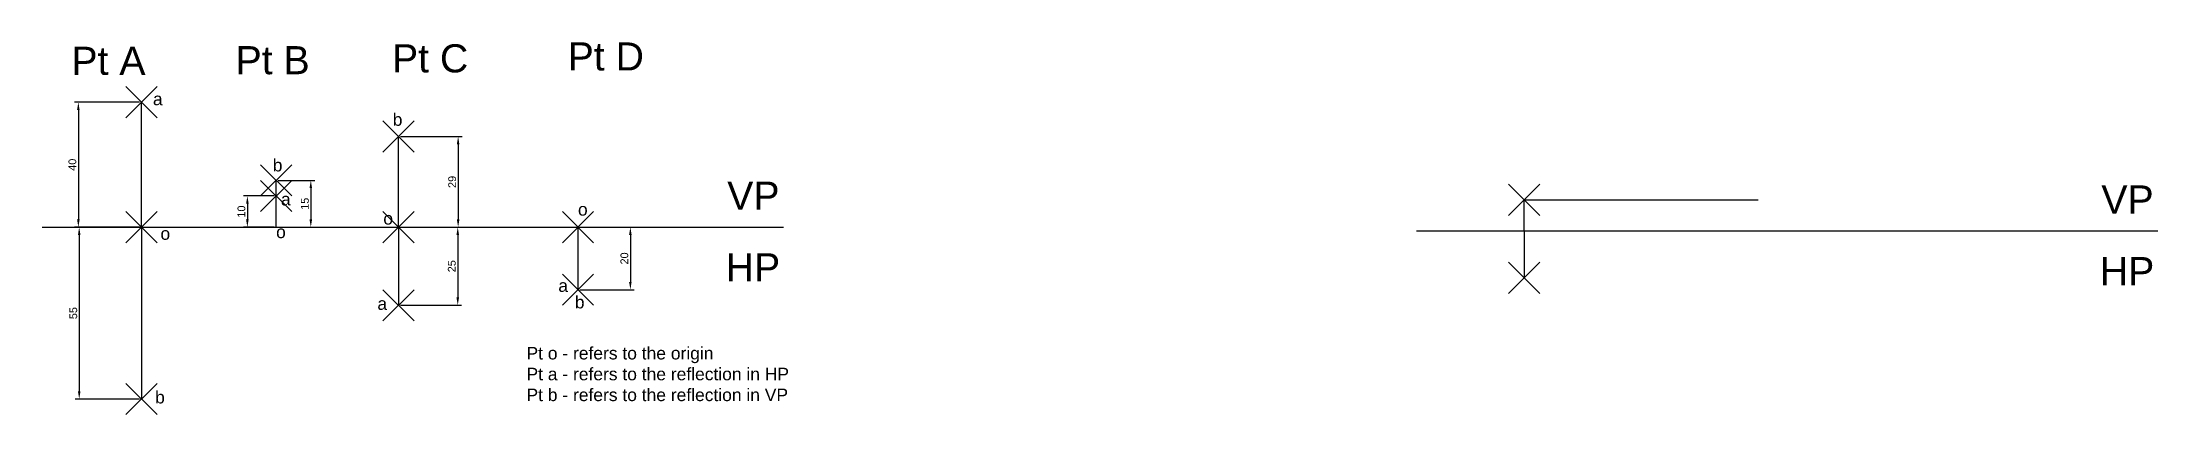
# Model space of a CAD drawing. Header units: millimetres. Extents: x 360 to 1038, y 140 to 259.
import ezdxf

# ---------------------------------------------------------------- set-up
doc = ezdxf.new("R2010")
doc.units = ezdxf.units.MM
doc.header["$PDMODE"] = 3
doc.header["$PDSIZE"] = 5
doc.styles.get("Standard").update_dxf_attribs({"font": 'arial.ttf'})
doc.dimstyles.new('ISO-25', dxfattribs={"dimtxt": 2.5, "dimasz": 2.5, "dimexe": 1.25, "dimexo": 0.625, "dimtad": 1, "dimtxsty": 'Standard', "dimcen": 2.5, "dimadec": 0, "dimazin": 0, "dimtfac": 1, "dimtmove": 0, "dimatfit": 3, "dimfxl": 1, "dimarcsym": 0})

# ---------------------------------------------------------------- blocks, each defined once
blk = doc.blocks.new('*D3')
at = {"color": 0, "lineweight": -2, "transparency": 16777216}
for p, q in [((390.72, 239.98), (369.85, 239.98)), ((371.1, 237.48), (371.1, 202.48)), ((390.72, 199.98), (369.85, 199.98))]:
    blk.add_line(p, q, dxfattribs=at)
at = {"color": 0, "transparency": 16777216}
for points in [[(370.68, 237.48), (371.51, 237.48), (371.1, 239.98)], [(370.68, 202.48), (371.51, 202.48), (371.1, 199.98)]]:
    blk.add_solid(points, dxfattribs=at)
at = {"layer": 'Defpoints', "color": 0, "transparency": 16777216}
for p in [(391.34, 239.98), (371.1, 199.98), (391.34, 199.98)]:
    blk.add_point(p, dxfattribs=at)
at = {"color": 0, "transparency": 16777216, "insert": (369.19, 219.98), "char_height": 2.5, "attachment_point": 5, "rotation": 90}
blk.add_mtext('40', dxfattribs=at)
blk = doc.blocks.new('*D4')
at = {"color": 0, "lineweight": -2, "transparency": 16777216}
for p, q in [((390.72, 199.98), (370.12, 199.98)), ((371.37, 197.48), (371.37, 147.48)), ((390.72, 144.98), (370.12, 144.98))]:
    blk.add_line(p, q, dxfattribs=at)
at = {"color": 0, "transparency": 16777216}
for points in [[(370.96, 197.48), (371.79, 197.48), (371.37, 199.98)], [(370.96, 147.48), (371.79, 147.48), (371.37, 144.98)]]:
    blk.add_solid(points, dxfattribs=at)
at = {"layer": 'Defpoints', "color": 0, "transparency": 16777216}
for p in [(391.34, 199.98), (371.37, 144.98), (391.34, 144.98)]:
    blk.add_point(p, dxfattribs=at)
at = {"color": 0, "transparency": 16777216, "insert": (369.48, 172.48), "char_height": 2.5, "attachment_point": 5, "rotation": 90}
blk.add_mtext('55', dxfattribs=at)
blk = doc.blocks.new('*D6')
at = {"color": 0, "lineweight": -2, "transparency": 16777216}
for p, q in [((433.91, 209.98), (424.03, 209.98)), ((425.28, 207.48), (425.28, 202.48)), ((433.91, 199.98), (424.03, 199.98))]:
    blk.add_line(p, q, dxfattribs=at)
at = {"color": 0, "transparency": 16777216}
for points in [[(424.87, 207.48), (425.7, 207.48), (425.28, 209.98)], [(424.87, 202.48), (425.7, 202.48), (425.28, 199.98)]]:
    blk.add_solid(points, dxfattribs=at)
at = {"layer": 'Defpoints', "color": 0, "transparency": 16777216}
for p in [(434.54, 209.98), (425.28, 199.98), (434.54, 199.98)]:
    blk.add_point(p, dxfattribs=at)
at = {"color": 0, "transparency": 16777216, "insert": (423.38, 204.98), "char_height": 2.5, "attachment_point": 5, "rotation": 90}
blk.add_mtext('10', dxfattribs=at)
blk = doc.blocks.new('*D7')
at = {"color": 0, "lineweight": -2, "transparency": 16777216}
for p, q in [((435.16, 214.98), (446.87, 214.98)), ((445.62, 212.48), (445.62, 202.48)), ((435.16, 199.98), (446.87, 199.98))]:
    blk.add_line(p, q, dxfattribs=at)
at = {"color": 0, "transparency": 16777216}
for points in [[(445.2, 212.48), (446.03, 212.48), (445.62, 214.98)], [(445.2, 202.48), (446.03, 202.48), (445.62, 199.98)]]:
    blk.add_solid(points, dxfattribs=at)
at = {"layer": 'Defpoints', "color": 0, "transparency": 16777216}
for p in [(434.54, 214.98), (434.54, 199.98), (445.62, 199.98)]:
    blk.add_point(p, dxfattribs=at)
at = {"color": 0, "transparency": 16777216, "insert": (443.72, 207.48), "char_height": 2.5, "attachment_point": 5, "rotation": 90}
blk.add_mtext('15', dxfattribs=at)
blk = doc.blocks.new('*D9')
at = {"color": 0, "lineweight": -2, "transparency": 16777216}
for p, q in [((474.35, 228.98), (494.1, 228.98)), ((492.85, 226.48), (492.85, 202.48)), ((474.35, 199.98), (494.1, 199.98))]:
    blk.add_line(p, q, dxfattribs=at)
at = {"color": 0, "transparency": 16777216}
for points in [[(492.43, 226.48), (493.26, 226.48), (492.85, 228.98)], [(492.43, 202.48), (493.26, 202.48), (492.85, 199.98)]]:
    blk.add_solid(points, dxfattribs=at)
at = {"layer": 'Defpoints', "color": 0, "transparency": 16777216}
for p in [(473.72, 228.98), (473.72, 199.98), (492.85, 199.98)]:
    blk.add_point(p, dxfattribs=at)
at = {"color": 0, "transparency": 16777216, "insert": (490.95, 214.48), "char_height": 2.5, "attachment_point": 5, "rotation": 90}
blk.add_mtext('29', dxfattribs=at)
blk = doc.blocks.new('*D10')
at = {"color": 0, "lineweight": -2, "transparency": 16777216}
for p, q in [((474.35, 199.98), (493.97, 199.98)), ((492.72, 197.48), (492.72, 177.48)), ((474.35, 174.98), (493.97, 174.98))]:
    blk.add_line(p, q, dxfattribs=at)
at = {"color": 0, "transparency": 16777216}
for points in [[(492.31, 197.48), (493.14, 197.48), (492.72, 199.98)], [(492.31, 177.48), (493.14, 177.48), (492.72, 174.98)]]:
    blk.add_solid(points, dxfattribs=at)
at = {"layer": 'Defpoints', "color": 0, "transparency": 16777216}
for p in [(473.72, 199.98), (473.72, 174.98), (492.72, 174.98)]:
    blk.add_point(p, dxfattribs=at)
at = {"color": 0, "transparency": 16777216, "insert": (490.82, 187.48), "char_height": 2.5, "attachment_point": 5, "rotation": 90}
blk.add_mtext('25', dxfattribs=at)
blk = doc.blocks.new('*D12')
at = {"color": 0, "lineweight": -2, "transparency": 16777216}
for p, q in [((531.88, 199.98), (549.31, 199.98)), ((548.06, 197.48), (548.06, 182.48)), ((531.88, 179.98), (549.31, 179.98))]:
    blk.add_line(p, q, dxfattribs=at)
at = {"color": 0, "transparency": 16777216}
for points in [[(547.64, 197.48), (548.47, 197.48), (548.06, 199.98)], [(547.64, 182.48), (548.47, 182.48), (548.06, 179.98)]]:
    blk.add_solid(points, dxfattribs=at)
at = {"layer": 'Defpoints', "color": 0, "transparency": 16777216}
for p in [(531.26, 199.98), (531.26, 179.98), (548.06, 179.98)]:
    blk.add_point(p, dxfattribs=at)
at = {"color": 0, "transparency": 16777216, "insert": (546.15, 189.98), "char_height": 2.5, "attachment_point": 5, "rotation": 90}
blk.add_mtext('20', dxfattribs=at)

msp = doc.modelspace()

# ---------------------------------------------------------------- linework, layer by layer
for p, q in [((391.344, 199.981), (391.344, 239.981)), ((473.721, 199.981), (473.721, 228.981)), ((434.536, 199.981), (434.536, 214.981)), ((434.536, 199.981), (434.536, 209.981)), ((834.59, 198.767), (834.59, 208.767)), ((834.59, 208.767), (909.59, 208.767)), ((359.543, 199.981), (597.169, 199.981)), ((391.344, 199.981), (391.344, 144.981)), ((473.721, 199.981), (473.721, 174.981)), ((531.256, 199.981), (531.256, 179.981)), ((800.051, 198.767), (1037.677, 198.767)), ((834.59, 198.767), (834.59, 183.767))]:
    msp.add_line(p, q)
for p in [(391.344, 239.981), (473.721, 228.981), (434.536, 214.981), (434.536, 209.981), (834.59, 208.767), (391.344, 199.981), (473.721, 199.981), (531.256, 199.981), (531.256, 179.981), (834.59, 183.767), (473.721, 174.981), (391.344, 144.981)]:
    msp.add_point(p)

# ---------------------------------------------------------------- texts
for s, p in [('a', (395.012, 239.027)), ('b', (471.877, 232.44)), ('b', (433.421, 217.838)), ('a', (436.052, 206.951)), ('o', (468.857, 200.818)), ('o', (531.256, 203.691)), ('o', (397.418, 195.95)), ('o', (434.493, 196.486)), ('a', (466.956, 173.522)), ('a', (524.962, 179.282)), ('b', (530.262, 173.987)), ('b', (395.707, 143.563))]:
    msp.add_text(s, height=4).set_placement(p)
at = {"attachment_point": 1}
for s, width, gutter_width, heights, insert, char_height in [('Pt A', 32.02363, 12.5, [0], (368.872, 257.752), 9), ('Pt B', 32.02363, 12.5, [0], (421.505, 257.945), 9), ('Pt C', 32.02363, 12.5, [0], (471.643, 258.54), 9), ('Pt D', 32.02363, 12.5, [0], (527.961, 259.151), 9), ('VP', 32.02363, 12.5, [0], (579.108, 214.572), 9), ('VP', 32.02363, 12.5, [0], (1019.616, 213.357), 9), ('HP', 32.02363, 12.5, [0], (578.611, 191.637), 9), ('HP', 32.02363, 12.5, [0], (1019.118, 190.423), 9), ('Pt o - refers to the origin\\PPt a - refers to the reflection in HP\\PPt b - refers to the reflection in VP', 86.47688, 20, [30.232], (514.765, 161.646), 4)]:
    msp.add_mtext_dynamic_manual_height_columns(s, width=width, gutter_width=gutter_width, heights=heights, dxfattribs=dict(at, insert=insert, char_height=char_height))

# ---------------------------------------------------------------- dimensions: what is measured, and where the dimension line sits
for base, p1, p2, picture, middle in [((371.096, 199.981), (391.344, 239.981), (391.344, 199.981), '*D3', (369.195, 219.981)), ((492.847, 199.981), (473.721, 228.981), (473.721, 199.981), '*D9', (490.946, 214.481)), ((445.618, 199.981), (434.536, 214.981), (434.536, 199.981), '*D7', (443.717, 207.481)), ((425.282, 199.981), (434.536, 209.981), (434.536, 199.981), '*D6', (423.38, 204.981)), ((371.375, 144.981), (391.344, 199.981), (391.344, 144.981), '*D4', (369.478, 172.481)), ((492.725, 174.981), (473.721, 199.981), (473.721, 174.981), '*D10', (490.824, 187.481)), ((548.056, 179.981), (531.256, 199.981), (531.256, 179.981), '*D12', (546.154, 189.981))]:
    dim = msp.add_linear_dim(base=base, p1=p1, p2=p2, angle=90, dimstyle='ISO-25')
    dim.commit()
    dim.dimension.update_dxf_attribs({"geometry": picture, "text_midpoint": middle})

doc.saveas('drawing.dxf')
